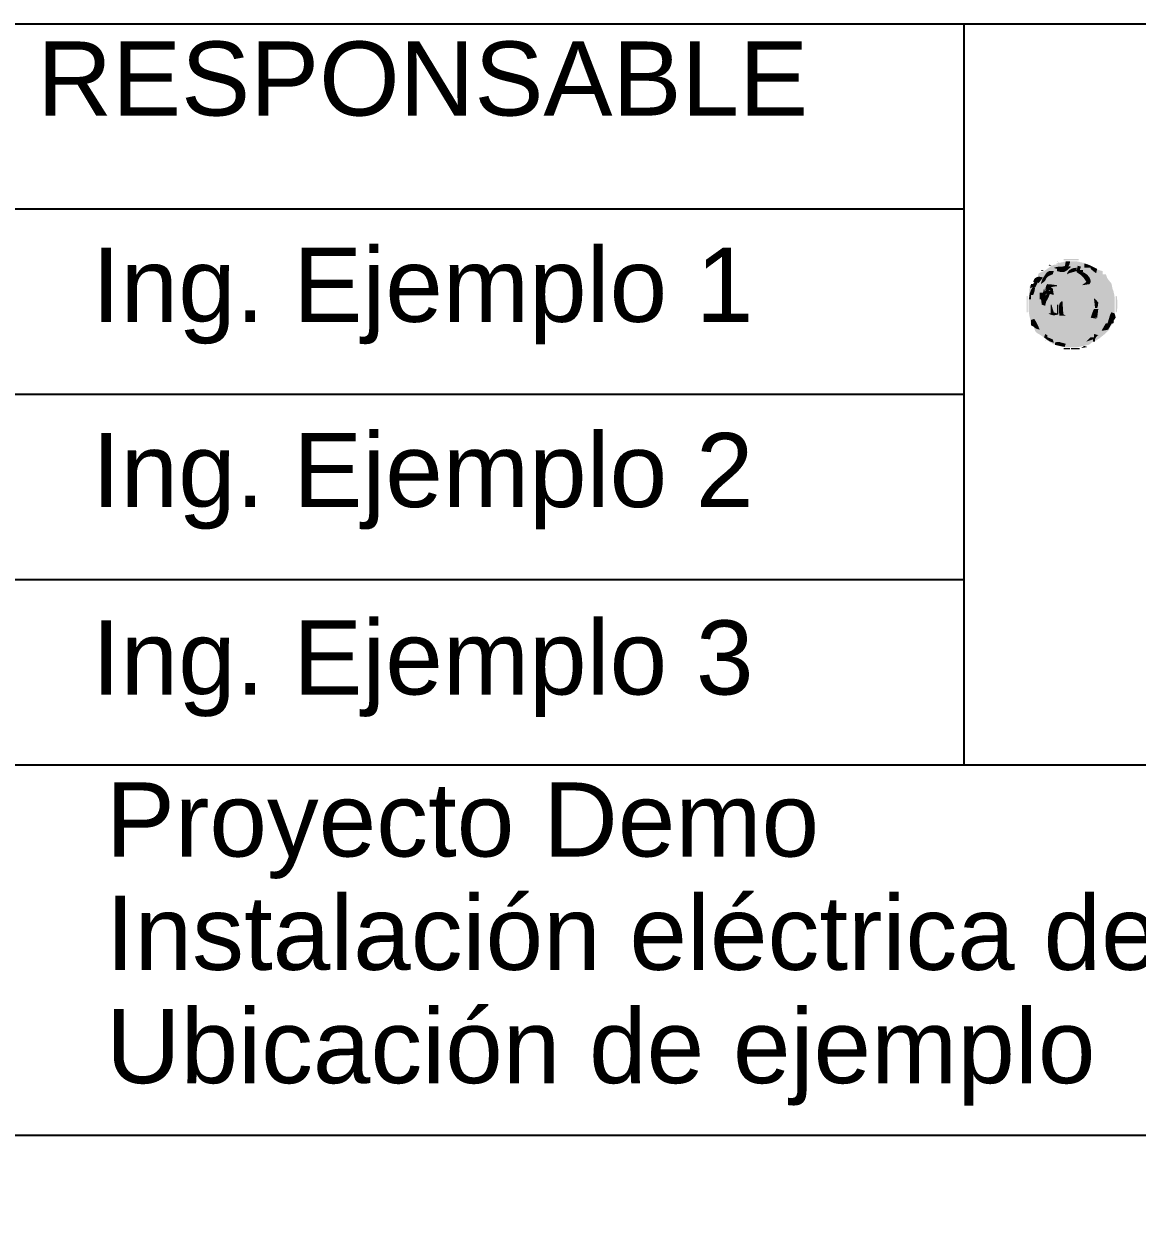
# Model space of a CAD drawing. Header units: millimetres. Extents: x 0 to 420, y 0 to 297.
# Drawn here: x 273.33 to 298.88, y 38.78 to 66 of the extents above; entities that cross this region are included whole.
import ezdxf
from ezdxf.enums import TextEntityAlignment as Align

# ---------------------------------------------------------------- set-up
doc = ezdxf.new("R2010")
doc.units = ezdxf.units.MM
doc.styles.add('ARIAL', font='arial.ttf')

msp = doc.modelspace()

# ---------------------------------------------------------------- hatches: boundary and pattern name
at = {"true_color": 0xad8536}
h = msp.add_hatch(color=7, dxfattribs=at)
h.paths.add_polyline_path([(297.572, 60.528), (297.203, 60.544), (296.842, 60.398), (296.808, 60.373), (296.773, 60.349), (296.738, 60.325), (296.696, 60.309), (296.655, 60.292), (296.614, 60.275), (296.608, 60.258), (296.603, 60.241), (296.598, 60.224), (296.595, 60.208), (296.592, 60.191), (296.589, 60.176), (296.564, 60.167), (296.539, 60.159), (296.514, 60.151), (296.506, 60.109), (296.497, 60.067), (296.489, 60.026), (296.464, 60.018), (296.439, 60.01), (296.414, 60.001), (296.399, 59.873), (296.39, 59.744), (296.387, 59.615), (296.387, 59.596), (296.387, 59.577), (296.386, 59.558), (296.386, 59.471), (296.389, 59.384), (296.401, 59.298), (296.411, 59.264), (296.418, 59.229), (296.428, 59.161), (296.432, 59.134), (296.436, 59.107), (296.439, 59.08), (296.465, 59.072), (296.489, 59.064), (296.514, 59.056), (296.516, 59.036), (296.517, 59.017), (296.519, 58.998), (296.535, 58.95), (296.553, 58.923), (296.589, 58.897), (296.643, 58.867), (296.675, 58.846), (296.712, 58.817), (296.945, 58.664), (297.188, 58.591), (297.465, 58.574), (297.751, 58.642), (298.012, 58.782), (298.231, 58.981), (298.24, 59.006), (298.248, 59.031), (298.256, 59.056), (298.269, 59.068), (298.282, 59.08), (298.294, 59.092), (298.336, 59.149), (298.354, 59.258), (298.36, 59.514), (298.36, 59.533), (298.36, 59.552), (298.36, 59.57), (298.36, 59.669), (298.352, 59.764), (298.331, 59.861), (298.323, 59.883), (298.314, 59.905), (298.306, 59.927), (298.298, 59.968), (298.29, 60.01), (298.281, 60.051), (298.244, 60.089), (298.218, 60.121), (298.182, 60.176), (298.167, 60.22), (298.16, 60.239), (298.157, 60.25), (298.132, 60.25), (298.107, 60.25), (298.082, 60.25), (298.082, 60.275), (298.082, 60.3), (298.082, 60.325), (298.03, 60.337), (297.981, 60.354), (297.932, 60.377)])
h.paths.add_polyline_path([(296.464, 59.927), (296.463, 59.929), (296.457, 59.941), (296.439, 59.976)])
at = {"true_color": 0xe7b045}
h = msp.add_hatch(color=7, dxfattribs=at)
h.paths.add_polyline_path([(297.021, 60.477), (296.965, 60.469), (296.905, 60.443), (296.85, 60.403), (296.795, 60.363), (296.738, 60.325), (296.696, 60.309), (296.655, 60.292), (296.614, 60.275), (296.608, 60.258), (296.603, 60.241), (296.598, 60.224), (296.595, 60.208), (296.592, 60.191), (296.589, 60.176), (296.564, 60.167), (296.539, 60.159), (296.514, 60.151), (296.506, 60.109), (296.497, 60.067), (296.489, 60.026), (296.464, 60.018), (296.439, 60.01), (296.414, 60.001), (296.399, 59.873), (296.39, 59.744), (296.387, 59.615), (296.387, 59.596), (296.387, 59.577), (296.386, 59.558), (296.386, 59.471), (296.389, 59.384), (296.401, 59.298), (296.411, 59.264), (296.418, 59.229), (296.428, 59.161), (296.432, 59.134), (296.436, 59.107), (296.439, 59.08), (296.465, 59.072), (296.489, 59.064), (296.514, 59.056), (296.516, 59.036), (296.517, 59.017), (296.519, 58.998), (296.535, 58.95), (296.553, 58.923), (296.589, 58.897), (296.643, 58.867), (296.675, 58.846), (296.712, 58.817), (296.945, 58.664), (297.188, 58.591), (297.465, 58.574), (297.751, 58.642), (298.012, 58.782), (298.231, 58.981), (298.24, 59.006), (298.248, 59.031), (298.256, 59.056), (298.269, 59.068), (298.282, 59.08), (298.294, 59.092), (298.342, 59.162), (298.358, 59.321), (298.356, 59.703), (298.331, 59.686), (298.306, 59.669), (298.281, 59.653), (298.277, 59.625), (298.273, 59.598), (298.269, 59.57), (298.252, 59.49), (298.225, 59.423), (298.182, 59.354), (298.19, 59.388), (298.198, 59.421), (298.207, 59.454), (298.146, 59.424), (298.095, 59.389), (298.045, 59.342), (297.994, 59.295), (297.944, 59.259), (297.883, 59.23), (297.883, 59.247), (297.883, 59.263), (297.883, 59.28), (297.699, 59.263), (297.516, 59.259), (297.332, 59.268), (297.308, 59.271), (297.285, 59.273), (297.262, 59.275), (297.098, 59.293), (296.938, 59.324), (296.782, 59.381), (296.757, 59.396), (296.746, 59.403), (296.74, 59.407), (296.714, 59.423), (296.689, 59.438), (296.663, 59.454), (296.664, 59.586), (296.687, 59.706), (296.744, 59.825), (296.802, 59.895), (296.863, 59.941), (296.95, 59.97), (296.979, 59.972), (297.008, 59.974), (297.037, 59.976), (297.138, 60.024), (297.218, 60.087), (297.286, 60.176), (297.281, 60.218), (297.274, 60.243), (297.261, 60.275), (297.187, 60.29), (297.155, 60.296), (297.136, 60.3), (297.136, 60.342), (297.136, 60.383), (297.136, 60.424), (297.119, 60.424), (297.103, 60.424), (297.086, 60.424), (297.086, 60.441), (297.086, 60.458), (297.086, 60.474)])
h.paths.add_polyline_path([(296.457, 59.941), (296.461, 59.933), (296.439, 59.976)])
at = {"true_color": 0xcaa364}
msp.add_hatch(color=7, dxfattribs=at).paths.add_polyline_path([(297.086, 60.474), (297.021, 60.477), (296.965, 60.469), (296.905, 60.443), (296.85, 60.403), (296.795, 60.363), (296.738, 60.325), (296.696, 60.309), (296.655, 60.292), (296.614, 60.275), (296.608, 60.258), (296.603, 60.241), (296.598, 60.224), (296.593, 60.195), (296.59, 60.183), (296.589, 60.176), (296.564, 60.167), (296.539, 60.159), (296.514, 60.151), (296.506, 60.126), (296.497, 60.101), (296.489, 60.076), (296.531, 60.068), (296.572, 60.059), (296.614, 60.051), (296.622, 60.068), (296.63, 60.084), (296.638, 60.101), (296.732, 60.201), (296.834, 60.277), (296.962, 60.325), (296.962, 60.308), (296.962, 60.292), (296.962, 60.275), (297.054, 60.275), (297.145, 60.275), (297.236, 60.275), (297.202, 60.284), (297.169, 60.292), (297.136, 60.3), (297.136, 60.342), (297.136, 60.383), (297.136, 60.424), (297.119, 60.424), (297.103, 60.424), (297.086, 60.424), (297.086, 60.441), (297.086, 60.458)])
at = {"true_color": 0xdf7f7f}
msp.add_hatch(color=7, dxfattribs=at).paths.add_polyline_path([(296.862, 60.474), (296.854, 60.466), (296.846, 60.458), (296.838, 60.449), (296.863, 60.449), (296.888, 60.449), (296.912, 60.449), (296.895, 60.458), (296.879, 60.466)])
at = {"true_color": 0xbf3f3f}
msp.add_hatch(color=7, dxfattribs=at).paths.add_polyline_path([(296.947, 60.482), (296.962, 60.474), (296.96, 60.475)])
at = {"true_color": 0xffbf3f}
for points in [[(296.997, 60.506), (297.012, 60.499), (297.01, 60.5)], [(297.808, 58.657), (297.843, 58.64), (297.856, 58.633), (297.858, 58.632)], [(297.958, 58.757), (297.993, 58.739), (298.006, 58.733)]]:
    msp.add_hatch(color=7, dxfattribs=at).paths.add_polyline_path(points)
at = {"true_color": 0xb28e57}
msp.add_hatch(color=7, dxfattribs=at).paths.add_polyline_path([(297.808, 60.449), (297.548, 60.538), (297.282, 60.552), (297.012, 60.499), (297.037, 60.491), (297.062, 60.482), (297.086, 60.474), (297.086, 60.457), (297.086, 60.441), (297.086, 60.424), (297.103, 60.424), (297.12, 60.424), (297.136, 60.424), (297.136, 60.383), (297.136, 60.341), (297.136, 60.3), (297.161, 60.3), (297.186, 60.3), (297.211, 60.3), (297.233, 60.321), (297.255, 60.342), (297.276, 60.362), (297.353, 60.413), (297.431, 60.431), (297.525, 60.43), (297.545, 60.428), (297.565, 60.426), (297.584, 60.424), (297.626, 60.42), (297.668, 60.416), (297.71, 60.412), (297.743, 60.408), (297.776, 60.404), (297.808, 60.4), (297.808, 60.416), (297.808, 60.433)])
at = {"true_color": 0xaaaa55}
msp.add_hatch(color=7, dxfattribs=at).paths.add_polyline_path([(297.012, 60.549), (297.086, 60.524), (297.084, 60.525), (297.064, 60.531)])
at = {"true_color": 0xffff00}
msp.add_hatch(color=7, dxfattribs=at).paths.add_polyline_path([(297.136, 60.574), (297.171, 60.556), (297.184, 60.55)])
at = {"true_color": 0xb38537}
msp.add_hatch(color=7, dxfattribs=at).paths.add_polyline_path([(297.36, 60.424), (297.284, 60.441), (297.213, 60.44), (297.136, 60.424), (297.136, 60.383), (297.136, 60.341), (297.136, 60.3), (297.201, 60.305), (297.259, 60.337)])
at = {"true_color": 0xa9794b}
msp.add_hatch(color=7, dxfattribs=at).paths.add_polyline_path([(297.186, 60.599), (297.186, 60.59), (297.186, 60.582), (297.186, 60.574), (297.303, 60.574), (297.419, 60.574), (297.534, 60.574), (297.534, 60.582), (297.534, 60.59), (297.534, 60.599), (297.417, 60.599), (297.301, 60.599)])
at = {"true_color": 0xb1874d}
msp.add_hatch(color=7, dxfattribs=at).paths.add_polyline_path([(297.236, 60.549), (297.227, 60.499), (297.219, 60.449), (297.211, 60.4), (297.247, 60.414), (297.273, 60.427), (297.31, 60.449), (297.324, 60.488), (297.33, 60.514), (297.335, 60.549), (297.302, 60.549), (297.269, 60.549)])
at = {"true_color": 0x997633}
msp.add_hatch(color=7, dxfattribs=at).paths.add_polyline_path([(297.584, 60.449), (297.438, 60.452), (297.324, 60.416), (297.211, 60.325), (297.219, 60.308), (297.228, 60.292), (297.236, 60.275), (297.261, 60.275), (297.286, 60.275), (297.31, 60.275), (297.372, 60.288), (297.417, 60.295), (297.485, 60.3), (297.58, 60.242), (297.651, 60.171), (297.709, 60.076), (297.694, 60.069), (297.68, 60.062), (297.666, 60.055), (297.632, 60.038), (297.617, 60.03), (297.609, 60.026), (297.539, 59.99), (297.472, 59.951), (297.41, 59.902), (297.402, 59.832), (297.402, 59.787), (297.41, 59.728), (297.418, 59.728), (297.427, 59.728), (297.435, 59.728), (297.439, 59.746), (297.443, 59.765), (297.447, 59.784), (297.509, 59.863), (297.588, 59.915), (297.684, 59.952), (297.727, 59.933), (297.765, 59.933), (297.833, 59.952), (297.816, 59.968), (297.8, 59.985), (297.783, 60.001), (297.787, 60.028), (297.79, 60.053), (297.793, 60.079), (297.802, 60.122), (297.806, 60.14), (297.808, 60.151), (297.775, 60.173), (297.749, 60.193), (297.709, 60.225), (297.684, 60.267), (297.659, 60.309), (297.634, 60.35), (297.609, 60.35), (297.584, 60.35), (297.559, 60.35), (297.568, 60.383), (297.576, 60.416)])
at = {"true_color": 0xa27d4b}
msp.add_hatch(color=7, dxfattribs=at).paths.add_polyline_path([(297.335, 60.549), (297.327, 60.515), (297.319, 60.482), (297.31, 60.449), (297.445, 60.437), (297.579, 60.425), (297.713, 60.41), (297.745, 60.407), (297.777, 60.403), (297.808, 60.4), (297.808, 60.416), (297.808, 60.433), (297.808, 60.449), (297.655, 60.512), (297.501, 60.545)])
at = {"true_color": 0x9f7733}
msp.add_hatch(color=7, dxfattribs=at).paths.add_polyline_path([(297.51, 60.449), (297.501, 60.407), (297.493, 60.366), (297.485, 60.325), (297.573, 60.31), (297.612, 60.304), (297.634, 60.3), (297.634, 60.317), (297.634, 60.333), (297.634, 60.35), (297.609, 60.35), (297.584, 60.35), (297.559, 60.35), (297.568, 60.375), (297.576, 60.4), (297.584, 60.424), (297.559, 60.433), (297.534, 60.441)])
at = {"true_color": 0xd4d42a}
for points in [[(297.587, 60.556), (297.592, 60.555), (297.534, 60.574)], [(297.606, 60.55), (297.609, 60.549), (297.592, 60.555)]]:
    msp.add_hatch(color=7, dxfattribs=at).paths.add_polyline_path(points)
at = {"true_color": 0xffaa00}
msp.add_hatch(color=7, dxfattribs=at).paths.add_polyline_path([(297.659, 60.549), (297.734, 60.524), (297.731, 60.525), (297.711, 60.531)])
at = {"true_color": 0xa88757}
msp.add_hatch(color=7, dxfattribs=at).paths.add_polyline_path([(297.659, 60.499), (297.659, 60.466), (297.659, 60.432), (297.659, 60.4), (297.709, 60.4), (297.759, 60.4), (297.808, 60.4), (297.808, 60.416), (297.808, 60.433), (297.808, 60.449), (297.759, 60.471), (297.711, 60.486)])
at = {"true_color": 0xbc8d4b}
msp.add_hatch(color=7, dxfattribs=at).paths.add_polyline_path([(297.808, 60.449), (297.808, 60.433), (297.808, 60.416), (297.808, 60.4), (297.775, 60.4), (297.742, 60.4), (297.709, 60.4), (297.767, 60.352), (297.827, 60.308), (297.891, 60.269), (297.905, 60.263), (297.919, 60.256), (297.933, 60.25), (297.934, 60.213), (297.943, 60.187), (297.967, 60.148), (297.983, 60.128), (297.998, 60.108), (298.014, 60.088), (298.058, 60.032), (298.104, 59.985), (298.163, 59.945), (298.177, 59.939), (298.192, 59.933), (298.207, 59.927), (298.207, 59.825), (298.23, 59.74), (298.281, 59.653), (298.306, 59.67), (298.331, 59.686), (298.356, 59.703), (298.352, 59.718), (298.349, 59.733), (298.346, 59.747), (298.341, 59.767), (298.337, 59.787), (298.332, 59.807), (298.324, 59.847), (298.315, 59.887), (298.306, 59.927), (298.299, 59.968), (298.29, 60.01), (298.281, 60.051), (298.244, 60.089), (298.218, 60.121), (298.182, 60.176), (298.173, 60.201), (298.165, 60.226), (298.157, 60.25), (298.132, 60.25), (298.107, 60.25), (298.082, 60.25), (298.082, 60.275), (298.082, 60.3), (298.082, 60.325), (298.014, 60.342), (297.951, 60.368), (297.889, 60.401), (297.862, 60.417), (297.835, 60.433)])
at = {"true_color": 0xab8e67}
msp.add_hatch(color=7, dxfattribs=at).paths.add_polyline_path([(297.808, 60.449), (297.808, 60.424), (297.808, 60.399), (297.808, 60.375), (297.827, 60.359), (297.845, 60.344), (297.864, 60.329), (297.93, 60.271), (297.988, 60.21), (298.045, 60.143), (298.086, 60.093), (298.115, 60.063), (298.157, 60.026), (298.207, 60.031), (298.24, 60.037), (298.281, 60.051), (298.244, 60.089), (298.218, 60.121), (298.182, 60.176), (298.173, 60.201), (298.165, 60.226), (298.157, 60.25), (298.132, 60.25), (298.107, 60.25), (298.082, 60.25), (298.082, 60.275), (298.082, 60.3), (298.082, 60.325), (298.014, 60.342), (297.951, 60.368), (297.889, 60.401), (297.862, 60.417), (297.835, 60.433)])
at = {"true_color": 0xb5925f}
msp.add_hatch(color=7, dxfattribs=at).paths.add_polyline_path([(297.808, 60.449), (297.808, 60.424), (297.808, 60.399), (297.808, 60.375), (297.854, 60.335), (297.887, 60.309), (297.933, 60.275), (297.941, 60.309), (297.949, 60.342), (297.958, 60.375), (297.907, 60.4), (297.858, 60.425)])
at = {"true_color": 0xbfbfbf}
msp.add_hatch(color=7, dxfattribs=at).paths.add_polyline_path([(297.858, 60.449), (297.893, 60.432), (297.906, 60.425)])
at = {"true_color": 0xecb358}
h = msp.add_hatch(color=7, dxfattribs=at)
h.paths.add_polyline_path([(296.698, 60.186), (296.664, 60.145), (296.634, 60.096), (296.627, 60.081), (296.62, 60.066), (296.614, 60.051), (296.58, 60.06), (296.547, 60.068), (296.514, 60.076), (296.506, 60.059), (296.497, 60.043), (296.489, 60.026), (296.464, 60.018), (296.439, 60.01), (296.414, 60.001), (296.406, 59.892), (296.398, 59.785), (296.39, 59.678), (296.406, 59.678), (296.423, 59.678), (296.439, 59.678), (296.456, 59.644), (296.473, 59.611), (296.489, 59.578), (296.531, 59.62), (296.572, 59.662), (296.614, 59.703), (296.588, 59.711), (296.564, 59.719), (296.539, 59.728), (296.566, 59.832), (296.599, 59.933), (296.646, 60.029), (296.694, 60.091), (296.726, 60.149), (296.738, 60.225)])
h.paths.add_polyline_path([(296.457, 59.941), (296.461, 59.933), (296.439, 59.976)])
at = {"true_color": 0xd1aa6d}
msp.add_hatch(color=7, dxfattribs=at).paths.add_polyline_path([(296.713, 60.176), (296.66, 60.192), (296.613, 60.195), (296.559, 60.182), (296.526, 60.157), (296.508, 60.13), (296.489, 60.076), (296.531, 60.068), (296.572, 60.059), (296.614, 60.051), (296.647, 60.093), (296.68, 60.134)])
at = {"true_color": 0xf8bd4a}
msp.add_hatch(color=7, dxfattribs=at).paths.add_polyline_path([(296.901, 60.326), (296.848, 60.322), (296.814, 60.298), (296.768, 60.233), (296.749, 60.205), (296.731, 60.178), (296.713, 60.151), (296.667, 60.084), (296.624, 60.016), (296.584, 59.945), (296.545, 59.863), (296.525, 59.79), (296.539, 59.703), (296.564, 59.711), (296.589, 59.719), (296.614, 59.728), (296.622, 59.753), (296.63, 59.778), (296.638, 59.802), (296.699, 59.825), (296.733, 59.855), (296.768, 59.916), (296.783, 59.945), (296.798, 59.973), (296.813, 60.001), (296.846, 60), (296.861, 60), (296.869, 60), (296.894, 59.999), (296.919, 59.999), (296.943, 59.998), (296.998, 59.997), (297.035, 59.998), (297.087, 60.001), (297.168, 60.044), (297.231, 60.1), (297.286, 60.176), (297.277, 60.209), (297.269, 60.242), (297.261, 60.275), (297.16, 60.275), (297.061, 60.275), (296.962, 60.275), (296.962, 60.292), (296.962, 60.308), (296.962, 60.325), (296.926, 60.326), (296.91, 60.326)])
at = {"true_color": 0x886c2d}
msp.add_hatch(color=7, dxfattribs=at).paths.add_polyline_path([(297.485, 60.325), (297.421, 60.33), (297.369, 60.323), (297.31, 60.3), (297.288, 60.241), (297.264, 60.183), (297.236, 60.126), (297.173, 60.075), (297.109, 60.039), (297.032, 60.015), (296.975, 60.005), (296.919, 59.993), (296.862, 59.976), (296.744, 59.852), (296.667, 59.702), (296.628, 59.535), (296.637, 59.476), (296.649, 59.444), (296.676, 59.41), (296.713, 59.392), (296.729, 59.384), (296.738, 59.379), (296.765, 59.365), (296.791, 59.351), (296.817, 59.337), (297.016, 59.294), (297.236, 59.291), (297.435, 59.329), (297.435, 59.522), (297.435, 59.713), (297.435, 59.902), (297.536, 59.952), (297.635, 60.002), (297.734, 60.051), (297.668, 60.171), (297.594, 60.255)])
at = {"true_color": 0xbf0000}
msp.add_hatch(color=7, dxfattribs=at).paths.add_polyline_path([(296.688, 60.35), (296.68, 60.341), (296.672, 60.333), (296.663, 60.325), (296.689, 60.325), (296.713, 60.325), (296.738, 60.325), (296.721, 60.333), (296.705, 60.342)])
at = {"true_color": 0xf5b954}
msp.add_hatch(color=7, dxfattribs=at).paths.add_polyline_path([(296.905, 60.331), (296.856, 60.325), (296.827, 60.313), (296.794, 60.285), (296.772, 60.253), (296.762, 60.239), (296.757, 60.232), (296.714, 60.166), (296.684, 60.101), (296.663, 60.026), (296.698, 60.05), (296.724, 60.069), (296.763, 60.101), (296.79, 60.159), (296.82, 60.196), (296.876, 60.227), (296.913, 60.241), (296.928, 60.247), (296.937, 60.25), (296.946, 60.275), (296.954, 60.3), (296.962, 60.325), (296.928, 60.328), (296.913, 60.33)])
at = {"true_color": 0xff3f3f}
msp.add_hatch(color=7, dxfattribs=at).paths.add_polyline_path([(296.788, 60.424), (296.823, 60.407), (296.836, 60.4), (296.838, 60.4)])
at = {"true_color": 0xdfa846}
msp.add_hatch(color=7, dxfattribs=at).paths.add_polyline_path([(297.136, 60.424), (297.063, 60.424), (297.018, 60.417), (296.962, 60.4), (296.962, 60.383), (296.962, 60.366), (296.962, 60.35), (296.937, 60.35), (296.912, 60.35), (296.887, 60.35), (296.913, 60.341), (296.937, 60.333), (296.962, 60.325), (296.962, 60.308), (296.962, 60.292), (296.962, 60.275), (297.054, 60.275), (297.145, 60.275), (297.236, 60.275), (297.202, 60.284), (297.169, 60.292), (297.136, 60.3), (297.136, 60.342), (297.136, 60.383)])
at = {"true_color": 0x53411a}
msp.add_hatch(color=7, dxfattribs=at).paths.add_polyline_path([(297.485, 60.325), (297.421, 60.33), (297.369, 60.323), (297.31, 60.3), (297.288, 60.24), (297.264, 60.183), (297.236, 60.126), (297.155, 60.067), (297.072, 60.025), (296.978, 59.995), (296.947, 59.989), (296.917, 59.983), (296.887, 59.976), (296.923, 59.926), (296.961, 59.885), (297.012, 59.85), (297.029, 59.843), (297.045, 59.835), (297.062, 59.827), (297.1, 59.786), (297.139, 59.758), (297.193, 59.74), (297.213, 59.738), (297.233, 59.737), (297.253, 59.735), (297.273, 59.734), (297.294, 59.732), (297.314, 59.73), (297.33, 59.729), (297.345, 59.728), (297.36, 59.728), (297.363, 59.651), (297.378, 59.593), (297.41, 59.528), (297.405, 59.655), (297.411, 59.778), (297.435, 59.902), (297.509, 59.956), (297.584, 59.997), (297.669, 60.032), (297.691, 60.038), (297.712, 60.045), (297.734, 60.051), (297.671, 60.167), (297.594, 60.254)])
at = {"true_color": 0xcd9845}
msp.add_hatch(color=7, dxfattribs=at).paths.add_polyline_path([(297.136, 60.424), (297.063, 60.424), (297.018, 60.417), (296.962, 60.4), (296.987, 60.391), (297.012, 60.383), (297.037, 60.375), (297.037, 60.358), (297.037, 60.341), (297.037, 60.325), (297.07, 60.317), (297.103, 60.308), (297.136, 60.3), (297.136, 60.342), (297.136, 60.383)])
at = {"true_color": 0x8a692b}
msp.add_hatch(color=7, dxfattribs=at).paths.add_polyline_path([(297.485, 60.4), (297.447, 60.399), (297.418, 60.394), (297.373, 60.381), (297.318, 60.347), (297.286, 60.308), (297.261, 60.25), (297.299, 60.269), (297.335, 60.282), (297.401, 60.302), (297.429, 60.309), (297.457, 60.317), (297.485, 60.325), (297.485, 60.35), (297.485, 60.375)])
at = {"true_color": 0x8d6c2d}
msp.add_hatch(color=7, dxfattribs=at).paths.add_polyline_path([(297.485, 60.325), (297.485, 60.317), (297.485, 60.308), (297.485, 60.3), (297.577, 60.238), (297.649, 60.169), (297.709, 60.076), (297.675, 60.051), (297.642, 60.026), (297.609, 60.001), (297.667, 60.008), (297.725, 60.017), (297.783, 60.026), (297.792, 60.043), (297.8, 60.06), (297.808, 60.076), (297.802, 60.132), (297.782, 60.175), (297.73, 60.242), (297.653, 60.292), (297.577, 60.316)])
at = {"true_color": 0x7f7f00}
msp.add_hatch(color=7, dxfattribs=at).paths.add_polyline_path([(298.082, 60.275), (298.132, 60.25), (298.13, 60.251), (298.117, 60.258)])
at = {"true_color": 0xddb375}
msp.add_hatch(color=7, dxfattribs=at).paths.add_polyline_path([(296.514, 60.001), (296.443, 59.904), (296.407, 59.797), (296.39, 59.678), (296.406, 59.678), (296.423, 59.678), (296.439, 59.678), (296.439, 59.711), (296.439, 59.744), (296.439, 59.777), (296.456, 59.777), (296.473, 59.777), (296.489, 59.777), (296.518, 59.855), (296.529, 59.922)])
at = {"true_color": 0xd6b55e}
msp.add_hatch(color=7, dxfattribs=at).paths.add_polyline_path([(296.514, 60.076), (296.506, 60.059), (296.497, 60.043), (296.489, 60.026), (296.472, 60.026), (296.456, 60.026), (296.439, 60.026), (296.431, 59.993), (296.423, 59.96), (296.414, 59.927), (296.444, 59.941), (296.457, 59.948), (296.464, 59.952), (296.489, 59.952), (296.514, 59.952), (296.539, 59.952), (296.556, 59.985), (296.572, 60.018), (296.589, 60.051), (296.564, 60.06), (296.539, 60.068)])
at = {"true_color": 0xd49f3e}
msp.add_hatch(color=7, dxfattribs=at).paths.add_polyline_path([(296.867, 60.027), (296.796, 60.02), (296.758, 59.98), (296.721, 59.871), (296.716, 59.845), (296.714, 59.834), (296.713, 59.827), (296.688, 59.827), (296.663, 59.827), (296.638, 59.827), (296.594, 59.737), (296.552, 59.646), (296.514, 59.553), (296.556, 59.528), (296.597, 59.503), (296.638, 59.479), (296.663, 59.601), (296.695, 59.721), (296.745, 59.835), (296.806, 59.904), (296.87, 59.946), (296.959, 59.975), (296.985, 59.975), (297.011, 59.976), (297.037, 59.976), (297.037, 59.985), (297.037, 59.993), (297.037, 60.001), (296.98, 60.011), (296.924, 60.02)])
at = {"true_color": 0xd9a644}
msp.add_hatch(color=7, dxfattribs=at).paths.add_polyline_path([(296.738, 59.927), (296.73, 59.893), (296.721, 59.86), (296.713, 59.827), (296.688, 59.827), (296.663, 59.827), (296.638, 59.827), (296.638, 59.777), (296.638, 59.727), (296.638, 59.678), (296.647, 59.678), (296.655, 59.678), (296.663, 59.678), (296.69, 59.721), (296.717, 59.764), (296.744, 59.807), (296.756, 59.841), (296.755, 59.872)])
at = {"true_color": 0x775e27}
msp.add_hatch(color=7, dxfattribs=at).paths.add_polyline_path([(296.862, 59.976), (296.787, 59.904), (296.737, 59.828), (296.713, 59.728), (296.769, 59.78), (296.827, 59.829), (296.887, 59.877), (296.843, 59.788), (296.81, 59.699), (296.788, 59.603), (296.838, 59.667), (296.892, 59.711), (296.962, 59.752), (296.97, 59.736), (296.979, 59.719), (296.987, 59.703), (296.995, 59.728), (297.004, 59.753), (297.012, 59.777), (297.045, 59.777), (297.078, 59.777), (297.111, 59.777), (297.111, 59.794), (297.111, 59.811), (297.111, 59.827), (297.07, 59.843), (297.028, 59.859), (296.987, 59.877), (296.964, 59.918), (296.931, 59.944)])
at = {"true_color": 0x7e5d1b}
msp.add_hatch(color=7, dxfattribs=at).paths.add_polyline_path([(296.862, 59.976), (296.851, 59.964), (296.84, 59.953), (296.829, 59.941), (296.815, 59.925), (296.8, 59.91), (296.786, 59.894), (296.755, 59.86), (296.736, 59.836), (296.713, 59.802), (296.722, 59.777), (296.73, 59.752), (296.738, 59.728), (296.746, 59.74), (296.755, 59.752), (296.763, 59.765), (296.774, 59.781), (296.785, 59.797), (296.796, 59.813), (296.82, 59.848), (296.837, 59.871), (296.862, 59.902), (296.888, 59.91), (296.912, 59.918), (296.937, 59.927), (296.912, 59.943), (296.887, 59.96)])
at = {"true_color": 0xc2933c}
msp.add_hatch(color=7, dxfattribs=at).paths.add_polyline_path([(296.813, 60.026), (296.792, 60.002), (296.779, 59.963), (296.763, 59.877), (296.822, 59.924), (296.88, 59.951), (296.956, 59.969), (296.983, 59.971), (297.01, 59.974), (297.037, 59.976), (297.037, 59.985), (297.037, 59.993), (297.037, 60.001), (297.02, 60.003), (297.004, 60.006), (296.989, 60.008), (296.952, 60.012), (296.935, 60.014), (296.926, 60.015), (296.888, 60.02), (296.851, 60.023)])
at = {"true_color": 0x896e30}
msp.add_hatch(color=7, dxfattribs=at).paths.add_polyline_path([(296.862, 59.927), (296.854, 59.918), (296.846, 59.91), (296.838, 59.902), (296.854, 59.893), (296.871, 59.885), (296.887, 59.877), (296.879, 59.852), (296.871, 59.827), (296.862, 59.802), (296.896, 59.794), (296.929, 59.786), (296.962, 59.777), (296.954, 59.828), (296.945, 59.877), (296.937, 59.927), (296.912, 59.927), (296.887, 59.927)])
at = {"true_color": 0xb38c58}
msp.add_hatch(color=7, dxfattribs=at).paths.add_polyline_path([(298.231, 60.001), (298.222, 59.946), (298.214, 59.891), (298.207, 59.835), (298.215, 59.767), (298.24, 59.71), (298.281, 59.653), (298.306, 59.67), (298.331, 59.686), (298.356, 59.703), (298.353, 59.718), (298.35, 59.734), (298.348, 59.749), (298.344, 59.77), (298.34, 59.79), (298.336, 59.81), (298.317, 59.886), (298.285, 59.945)])
at = {"true_color": 0xf9c09e}
msp.add_hatch(color=7, dxfattribs=at).paths.add_polyline_path([(296.34, 59.752), (296.34, 59.627), (296.34, 59.502), (296.34, 59.379), (296.348, 59.379), (296.356, 59.379), (296.365, 59.379), (296.365, 59.505), (296.365, 59.629), (296.365, 59.752), (296.356, 59.752), (296.348, 59.752)])
at = {"true_color": 0xf6cb86}
msp.add_hatch(color=7, dxfattribs=at).paths.add_polyline_path([(296.439, 59.777), (296.439, 59.744), (296.439, 59.711), (296.439, 59.678), (296.423, 59.678), (296.406, 59.678), (296.39, 59.678), (296.389, 59.656), (296.388, 59.634), (296.388, 59.612), (296.387, 59.583), (296.387, 59.554), (296.386, 59.525), (296.388, 59.414), (296.404, 59.31), (296.439, 59.205), (296.465, 59.197), (296.489, 59.188), (296.514, 59.18), (296.497, 59.381), (296.481, 59.58), (296.464, 59.777), (296.456, 59.777), (296.448, 59.777)])
at = {"true_color": 0xfac465}
msp.add_hatch(color=7, dxfattribs=at).paths.add_polyline_path([(296.439, 59.777), (296.439, 59.744), (296.439, 59.711), (296.439, 59.678), (296.423, 59.678), (296.406, 59.678), (296.39, 59.678), (296.389, 59.655), (296.389, 59.633), (296.389, 59.611), (296.389, 59.581), (296.388, 59.551), (296.388, 59.522), (296.388, 59.447), (296.391, 59.374), (296.401, 59.3), (296.411, 59.265), (296.418, 59.229), (296.428, 59.161), (296.435, 59.113), (296.438, 59.092), (296.439, 59.08), (296.465, 59.072), (296.489, 59.064), (296.514, 59.056), (296.516, 59.036), (296.517, 59.017), (296.519, 58.998), (296.535, 58.95), (296.553, 58.923), (296.589, 58.897), (296.643, 58.867), (296.675, 58.846), (296.712, 58.817), (296.787, 58.755), (296.866, 58.699), (296.949, 58.649), (297.215, 58.578), (297.492, 58.576), (297.763, 58.631), (297.808, 58.665), (297.836, 58.705), (297.858, 58.757), (297.828, 58.748), (297.803, 58.741), (297.758, 58.732), (297.619, 58.729), (297.483, 58.715), (297.345, 58.693), (297.325, 58.689), (297.305, 58.686), (297.286, 58.682), (297.286, 58.699), (297.286, 58.716), (297.286, 58.732), (297.197, 58.717), (297.158, 58.711), (297.136, 58.707), (297.136, 58.732), (297.136, 58.757), (297.136, 58.782), (297.076, 58.774), (297.021, 58.773), (296.962, 58.782), (296.867, 58.853), (296.786, 58.934), (296.716, 59.029), (296.707, 59.046), (296.698, 59.063), (296.688, 59.08), (296.671, 59.08), (296.655, 59.08), (296.638, 59.08), (296.622, 59.139), (296.605, 59.197), (296.589, 59.255), (296.572, 59.255), (296.555, 59.255), (296.539, 59.255), (296.539, 59.33), (296.539, 59.405), (296.539, 59.479), (296.556, 59.479), (296.572, 59.479), (296.589, 59.479), (296.54, 59.542), (296.508, 59.608), (296.484, 59.684), (296.478, 59.715), (296.471, 59.746), (296.464, 59.777), (296.456, 59.777), (296.448, 59.777)])
at = {"true_color": 0xf9daa4}
msp.add_hatch(color=7, dxfattribs=at).paths.add_polyline_path([(296.439, 59.777), (296.439, 59.744), (296.439, 59.711), (296.439, 59.678), (296.423, 59.678), (296.406, 59.678), (296.39, 59.678), (296.389, 59.655), (296.389, 59.633), (296.389, 59.611), (296.389, 59.581), (296.388, 59.551), (296.388, 59.522), (296.388, 59.447), (296.391, 59.374), (296.401, 59.3), (296.411, 59.265), (296.418, 59.229), (296.428, 59.161), (296.435, 59.113), (296.438, 59.092), (296.439, 59.08), (296.465, 59.072), (296.489, 59.064), (296.514, 59.056), (296.516, 59.036), (296.517, 59.017), (296.519, 58.998), (296.535, 58.95), (296.553, 58.923), (296.59, 58.895), (296.652, 58.86), (296.708, 58.821), (296.764, 58.779), (296.826, 58.734), (296.889, 58.702), (296.962, 58.682), (296.954, 58.707), (296.945, 58.732), (296.937, 58.757), (296.899, 58.774), (296.883, 58.782), (296.873, 58.786), (296.853, 58.793), (296.833, 58.8), (296.813, 58.807), (296.813, 58.823), (296.813, 58.84), (296.813, 58.856), (296.793, 58.874), (296.784, 58.881), (296.779, 58.885), (296.745, 58.91), (296.721, 58.93), (296.685, 58.96), (296.557, 59.107), (296.5, 59.307), (296.467, 59.733), (296.466, 59.748), (296.465, 59.763), (296.464, 59.777), (296.456, 59.777), (296.448, 59.777)])
at = {"true_color": 0xfbc15a}
msp.add_hatch(color=7, dxfattribs=at).paths.add_polyline_path([(296.464, 59.628), (296.464, 59.601), (296.463, 59.575), (296.463, 59.549), (296.466, 59.448), (296.484, 59.36), (296.539, 59.28), (296.539, 59.347), (296.539, 59.413), (296.539, 59.479), (296.568, 59.493), (296.581, 59.5), (296.589, 59.504), (296.547, 59.546), (296.505, 59.587)])
at = {"true_color": 0x836423}
msp.add_hatch(color=7, dxfattribs=at).paths.add_polyline_path([(296.838, 59.877), (296.821, 59.86), (296.804, 59.844), (296.788, 59.827), (296.751, 59.813), (296.725, 59.8), (296.688, 59.777), (296.652, 59.671), (296.638, 59.566), (296.638, 59.454), (296.672, 59.437), (296.705, 59.42), (296.738, 59.404), (296.765, 59.452), (296.783, 59.5), (296.795, 59.553), (296.8, 59.603), (296.806, 59.653), (296.813, 59.703), (296.853, 59.746), (296.872, 59.792), (296.887, 59.877), (296.871, 59.877), (296.854, 59.877)])
at = {"true_color": 0x90702b}
msp.add_hatch(color=7, dxfattribs=at).paths.add_polyline_path([(296.763, 59.802), (296.726, 59.783), (296.7, 59.764), (296.663, 59.728), (296.671, 59.661), (296.677, 59.616), (296.688, 59.553), (296.713, 59.545), (296.738, 59.537), (296.763, 59.528), (296.771, 59.562), (296.78, 59.595), (296.788, 59.628), (296.779, 59.611), (296.771, 59.595), (296.763, 59.578), (296.746, 59.578), (296.73, 59.578), (296.713, 59.578), (296.713, 59.62), (296.713, 59.662), (296.713, 59.703), (296.73, 59.703), (296.746, 59.703), (296.763, 59.703), (296.771, 59.719), (296.78, 59.736), (296.788, 59.752), (296.779, 59.769), (296.771, 59.786)])
at = {"true_color": 0xa08136}
msp.add_hatch(color=7, dxfattribs=at).paths.add_polyline_path([(296.838, 59.877), (296.819, 59.857), (296.806, 59.83), (296.786, 59.776), (296.778, 59.751), (296.771, 59.727), (296.763, 59.703), (296.746, 59.703), (296.73, 59.703), (296.713, 59.703), (296.713, 59.661), (296.713, 59.619), (296.713, 59.578), (296.73, 59.578), (296.746, 59.578), (296.763, 59.578), (296.771, 59.595), (296.78, 59.612), (296.788, 59.628), (296.835, 59.708), (296.867, 59.787), (296.887, 59.877), (296.871, 59.877), (296.854, 59.877)])
at = {"true_color": 0x715924}
msp.add_hatch(color=7, dxfattribs=at).paths.add_polyline_path([(296.987, 59.777), (296.967, 59.776), (296.945, 59.77), (296.903, 59.752), (296.813, 59.647), (296.765, 59.519), (296.738, 59.379), (296.788, 59.371), (296.838, 59.362), (296.887, 59.354), (296.887, 59.421), (296.887, 59.488), (296.887, 59.553), (296.946, 59.583), (296.972, 59.596), (296.987, 59.603), (296.987, 59.662), (296.987, 59.72)])
at = {"true_color": 0x7b622a}
msp.add_hatch(color=7, dxfattribs=at).paths.add_polyline_path([(297.111, 59.802), (297.073, 59.638), (297.05, 59.473), (297.037, 59.304), (297.06, 59.304), (297.082, 59.304), (297.105, 59.304), (297.158, 59.303), (297.181, 59.303), (297.194, 59.303), (297.277, 59.303), (297.354, 59.31), (297.435, 59.329), (297.435, 59.464), (297.435, 59.596), (297.435, 59.728), (297.418, 59.694), (297.402, 59.661), (297.385, 59.628), (297.378, 59.664), (297.372, 59.69), (297.36, 59.728), (297.322, 59.745), (297.286, 59.752), (297.22, 59.754), (297.17, 59.753), (297.149, 59.753), (297.136, 59.752), (297.128, 59.769), (297.12, 59.786)])
at = {"true_color": 0x715825}
msp.add_hatch(color=7, dxfattribs=at).paths.add_polyline_path([(297.111, 59.802), (297.073, 59.638), (297.05, 59.473), (297.037, 59.304), (297.104, 59.304), (297.17, 59.304), (297.236, 59.304), (297.216, 59.348), (297.207, 59.397), (297.2, 59.491), (297.199, 59.509), (297.198, 59.527), (297.197, 59.544), (297.193, 59.605), (297.19, 59.666), (297.186, 59.728), (297.275, 59.713), (297.313, 59.706), (297.335, 59.703), (297.327, 59.719), (297.319, 59.736), (297.31, 59.752), (297.252, 59.752), (297.194, 59.752), (297.136, 59.752), (297.128, 59.769), (297.12, 59.786)])
at = {"true_color": 0x685120}
msp.add_hatch(color=7, dxfattribs=at).paths.add_polyline_path([(297.136, 59.628), (297.101, 59.591), (297.087, 59.561), (297.082, 59.513), (297.082, 59.488), (297.083, 59.463), (297.083, 59.438), (297.084, 59.394), (297.085, 59.349), (297.086, 59.304), (297.137, 59.304), (297.186, 59.304), (297.236, 59.304), (297.219, 59.313), (297.202, 59.321), (297.186, 59.329), (297.183, 59.352), (297.179, 59.375), (297.176, 59.397), (297.174, 59.425), (297.172, 59.453), (297.17, 59.48), (297.169, 59.508), (297.167, 59.536), (297.165, 59.564), (297.164, 59.585), (297.162, 59.607), (297.161, 59.628), (297.153, 59.628), (297.144, 59.628)])
at = {"true_color": 0xcfa66a}
msp.add_hatch(color=7, dxfattribs=at).paths.add_polyline_path([(298.331, 59.703), (298.295, 59.666), (298.28, 59.64), (298.269, 59.602), (298.267, 59.581), (298.264, 59.56), (298.262, 59.54), (298.256, 59.494), (298.25, 59.448), (298.244, 59.402), (298.241, 59.379), (298.238, 59.355), (298.235, 59.332), (298.232, 59.309), (298.229, 59.287), (298.226, 59.265), (298.22, 59.219), (298.215, 59.191), (298.207, 59.155), (298.19, 59.147), (298.173, 59.138), (298.157, 59.13), (298.111, 59.055), (298.061, 58.985), (298.006, 58.917), (297.958, 58.859), (297.918, 58.799), (297.883, 58.732), (297.9, 58.732), (297.916, 58.732), (297.933, 58.732), (298.039, 58.806), (298.141, 58.889), (298.231, 58.981), (298.24, 59.006), (298.248, 59.031), (298.256, 59.056), (298.269, 59.068), (298.282, 59.08), (298.294, 59.092), (298.342, 59.162), (298.358, 59.321), (298.356, 59.703), (298.347, 59.703), (298.339, 59.703)])
at = {"true_color": 0xa3772c}
msp.add_hatch(color=7, dxfattribs=at).paths.add_polyline_path([(297.883, 59.703), (297.883, 59.552), (297.891, 59.404), (297.908, 59.255), (297.925, 59.255), (297.941, 59.255), (297.958, 59.255), (297.966, 59.297), (297.974, 59.338), (297.982, 59.379), (297.999, 59.379), (298.016, 59.379), (298.032, 59.379), (298.117, 59.432), (298.184, 59.492), (298.231, 59.578), (298.181, 59.553), (298.131, 59.528), (298.082, 59.504), (298.082, 59.546), (298.082, 59.587), (298.082, 59.628), (298.065, 59.603), (298.049, 59.578), (298.032, 59.553), (297.982, 59.603), (297.933, 59.653)])
at = {"true_color": 0x714913}
msp.add_hatch(color=7, dxfattribs=at).paths.add_polyline_path([(297.883, 59.703), (297.891, 59.627), (297.9, 59.553), (297.908, 59.479), (297.925, 59.479), (297.941, 59.479), (297.958, 59.479), (297.971, 59.521), (297.977, 59.553), (297.982, 59.603), (297.947, 59.645), (297.921, 59.671)])
at = {"true_color": 0xb58734}
for points in [[(298.256, 59.66), (298.256, 59.594), (298.256, 59.528), (298.219, 59.527), (298.193, 59.52), (298.154, 59.5), (298.133, 59.487), (298.113, 59.474), (298.093, 59.462), (298.072, 59.449), (298.052, 59.436), (298.032, 59.424), (297.988, 59.374), (297.967, 59.322), (297.958, 59.255), (298.009, 59.309), (298.067, 59.354), (298.182, 59.429), (298.165, 59.404), (298.148, 59.379), (298.132, 59.354), (298.149, 59.346), (298.165, 59.338), (298.182, 59.329), (298.259, 59.453), (298.285, 59.579), (298.281, 59.728), (298.273, 59.728), (298.265, 59.728), (298.256, 59.728)], [(297.862, 59.409), (297.842, 59.357), (297.808, 59.255), (297.897, 59.24), (297.936, 59.233), (297.958, 59.23), (297.941, 59.238), (297.924, 59.246), (297.908, 59.255), (297.908, 59.322), (297.908, 59.388), (297.908, 59.454), (297.899, 59.454), (297.891, 59.454), (297.883, 59.454)]]:
    msp.add_hatch(color=7, dxfattribs=at).paths.add_polyline_path(points)
at = {"true_color": 0xbd8d43}
msp.add_hatch(color=7, dxfattribs=at).paths.add_polyline_path([(298.256, 59.728), (298.256, 59.66), (298.256, 59.594), (298.256, 59.528), (298.24, 59.528), (298.223, 59.528), (298.207, 59.528), (298.199, 59.484), (298.193, 59.452), (298.182, 59.404), (298.165, 59.387), (298.148, 59.371), (298.132, 59.354), (298.149, 59.346), (298.165, 59.338), (298.182, 59.329), (298.259, 59.453), (298.285, 59.579), (298.281, 59.728), (298.273, 59.728), (298.265, 59.728)])
at = {"true_color": 0xc7a16f}
msp.add_hatch(color=7, dxfattribs=at).paths.add_polyline_path([(298.381, 59.752), (298.381, 59.627), (298.381, 59.502), (298.381, 59.379), (298.389, 59.379), (298.397, 59.379), (298.406, 59.379), (298.421, 59.505), (298.421, 59.626), (298.406, 59.752), (298.397, 59.752), (298.389, 59.752)])
at = {"true_color": 0xffdf9f}
for points in [[(296.365, 59.354), (296.386, 59.269), (296.382, 59.284)], [(297.062, 58.583), (297.132, 58.565), (297.157, 58.559), (297.161, 58.558)]]:
    msp.add_hatch(color=7, dxfattribs=at).paths.add_polyline_path(points)
at = {"true_color": 0x806527}
msp.add_hatch(color=7, dxfattribs=at).paths.add_polyline_path([(296.887, 59.553), (296.887, 59.486), (296.887, 59.42), (296.887, 59.354), (296.871, 59.354), (296.854, 59.354), (296.838, 59.354), (296.852, 59.345), (296.866, 59.337), (296.88, 59.328), (296.942, 59.311), (296.998, 59.314), (297.062, 59.329), (297.062, 59.405), (297.062, 59.479), (297.062, 59.553), (297.053, 59.553), (297.045, 59.553), (297.037, 59.553), (297.037, 59.486), (297.037, 59.42), (297.037, 59.354), (297.012, 59.363), (296.987, 59.371), (296.962, 59.379), (296.944, 59.432), (296.937, 59.455), (296.932, 59.468), (296.926, 59.497), (296.919, 59.525), (296.912, 59.553), (296.904, 59.553), (296.896, 59.553)])
at = {"true_color": 0xb87625}
msp.add_hatch(color=7, dxfattribs=at).paths.add_polyline_path([(297.908, 59.454), (297.908, 59.387), (297.908, 59.32), (297.908, 59.255), (297.925, 59.255), (297.941, 59.255), (297.958, 59.255), (297.966, 59.322), (297.974, 59.388), (297.982, 59.454), (297.957, 59.454), (297.933, 59.454)])
at = {"true_color": 0xddb379}
msp.add_hatch(color=7, dxfattribs=at).paths.add_polyline_path([(298.281, 59.379), (298.263, 59.342), (298.252, 59.314), (298.238, 59.27), (298.231, 59.247), (298.224, 59.224), (298.217, 59.202), (298.205, 59.161), (298.194, 59.121), (298.182, 59.08), (298.232, 59.097), (298.282, 59.114), (298.331, 59.13), (298.339, 59.206), (298.348, 59.28), (298.356, 59.354), (298.331, 59.363), (298.306, 59.371)])
at = {"true_color": 0xef8f6f}
msp.add_hatch(color=7, dxfattribs=at).paths.add_polyline_path([(298.356, 59.354), (298.347, 59.296), (298.339, 59.238), (298.331, 59.18), (298.348, 59.205), (298.364, 59.23), (298.381, 59.255), (298.374, 59.295), (298.367, 59.32)])
at = {"true_color": 0xf8d98a}
msp.add_hatch(color=7, dxfattribs=at).paths.add_polyline_path([(296.514, 59.23), (296.489, 59.221), (296.464, 59.213), (296.439, 59.205), (296.439, 59.163), (296.439, 59.122), (296.439, 59.08), (296.456, 59.072), (296.473, 59.064), (296.489, 59.056), (296.536, 59.016), (296.58, 58.995), (296.638, 58.981), (296.602, 59.067), (296.562, 59.149)])
at = {"true_color": 0xeccb8d}
msp.add_hatch(color=7, dxfattribs=at).paths.add_polyline_path([(298.157, 59.13), (298.112, 59.055), (298.062, 58.985), (298.006, 58.917), (297.958, 58.859), (297.918, 58.799), (297.883, 58.732), (297.9, 58.732), (297.916, 58.732), (297.933, 58.732), (298.039, 58.806), (298.141, 58.889), (298.231, 58.981), (298.24, 59.006), (298.248, 59.031), (298.256, 59.056), (298.265, 59.072), (298.273, 59.089), (298.281, 59.105), (298.239, 59.114), (298.198, 59.122)])
at = {"true_color": 0xe4ad5a}
msp.add_hatch(color=7, dxfattribs=at).paths.add_polyline_path([(298.207, 59.255), (298.198, 59.246), (298.19, 59.238), (298.182, 59.23), (298.165, 59.184), (298.152, 59.151), (298.132, 59.105), (298.107, 59.097), (298.082, 59.089), (298.057, 59.08), (298.051, 59.063), (298.046, 59.046), (298.04, 59.029), (298.037, 59.013), (298.035, 58.997), (298.032, 58.981), (298.016, 58.981), (297.999, 58.981), (297.982, 58.981), (297.982, 58.947), (297.982, 58.914), (297.982, 58.881), (298.044, 58.94), (298.095, 59), (298.135, 59.074), (298.142, 59.093), (298.15, 59.112), (298.157, 59.13), (298.182, 59.139), (298.207, 59.147), (298.231, 59.155), (298.223, 59.189), (298.215, 59.222)])
at = {"true_color": 0xefbd83}
msp.add_hatch(color=7, dxfattribs=at).paths.add_polyline_path([(298.157, 59.13), (298.123, 59.072), (298.09, 59.014), (298.057, 58.956), (298.11, 58.962), (298.149, 58.969), (298.207, 58.981), (298.242, 59.035), (298.262, 59.068), (298.281, 59.105), (298.239, 59.114), (298.198, 59.122)])
at = {"true_color": 0xfad28c}
msp.add_hatch(color=7, dxfattribs=at).paths.add_polyline_path([(296.763, 58.881), (296.755, 58.856), (296.746, 58.831), (296.738, 58.807), (296.807, 58.75), (296.877, 58.707), (296.962, 58.682), (296.954, 58.707), (296.945, 58.732), (296.937, 58.757), (296.916, 58.767), (296.894, 58.777), (296.873, 58.786), (296.853, 58.793), (296.833, 58.8), (296.813, 58.807), (296.813, 58.823), (296.813, 58.84), (296.813, 58.856), (296.796, 58.865), (296.779, 58.873)])
at = {"true_color": 0xebb766}
msp.add_hatch(color=7, dxfattribs=at).paths.add_polyline_path([(297.883, 58.881), (297.883, 58.856), (297.883, 58.831), (297.883, 58.807), (297.858, 58.807), (297.833, 58.807), (297.808, 58.807), (297.768, 58.77), (297.742, 58.744), (297.709, 58.707), (297.759, 58.724), (297.809, 58.74), (297.858, 58.757), (297.858, 58.74), (297.858, 58.724), (297.858, 58.707), (297.875, 58.707), (297.891, 58.707), (297.908, 58.707), (297.909, 58.761), (297.919, 58.791), (297.945, 58.824), (297.958, 58.835), (297.97, 58.846), (297.982, 58.856), (297.949, 58.865), (297.916, 58.873)])
at = {"true_color": 0xffff7f}
for points in [[(296.738, 58.757), (296.773, 58.739), (296.786, 58.733), (296.788, 58.732)], [(296.813, 58.707), (296.848, 58.69), (296.861, 58.683)], [(296.887, 58.657), (296.922, 58.64), (296.935, 58.633), (296.937, 58.632)]]:
    msp.add_hatch(color=7, dxfattribs=at).paths.add_polyline_path(points)
at = {"true_color": 0xf6c87d}
msp.add_hatch(color=7, dxfattribs=at).paths.add_polyline_path([(297.858, 58.757), (297.821, 58.756), (297.792, 58.752), (297.746, 58.741), (297.535, 58.697), (297.327, 58.678), (297.111, 58.682), (297.095, 58.691), (297.078, 58.699), (297.062, 58.707), (297.036, 58.699), (297.012, 58.69), (296.987, 58.682), (296.987, 58.665), (296.987, 58.649), (296.987, 58.632), (297.244, 58.579), (297.505, 58.579), (297.763, 58.631), (297.808, 58.665), (297.836, 58.705)])
at = {"true_color": 0xf5d08b}
msp.add_hatch(color=7, dxfattribs=at).paths.add_polyline_path([(297.139, 58.684), (297.084, 58.699), (297.04, 58.701), (296.987, 58.682), (296.987, 58.665), (296.987, 58.649), (296.987, 58.632), (297.12, 58.603), (297.178, 58.59), (297.211, 58.583), (297.219, 58.608), (297.228, 58.633), (297.236, 58.657), (297.222, 58.661), (297.208, 58.665), (297.194, 58.669), (297.162, 58.678), (297.147, 58.682)])
at = {"true_color": 0xffff55}
msp.add_hatch(color=7, dxfattribs=at).paths.add_polyline_path([(296.987, 58.608), (297.062, 58.583), (297.059, 58.584), (297.039, 58.59)])
at = {"true_color": 0xffd494}
msp.add_hatch(color=7, dxfattribs=at).paths.add_polyline_path([(297.186, 58.558), (297.186, 58.549), (297.186, 58.541), (297.186, 58.533), (297.236, 58.533), (297.286, 58.533), (297.335, 58.533), (297.335, 58.541), (297.335, 58.55), (297.335, 58.558), (297.285, 58.558), (297.235, 58.558)])
at = {"true_color": 0xffefaf}
msp.add_hatch(color=7, dxfattribs=at).paths.add_polyline_path([(297.36, 58.558), (297.36, 58.549), (297.36, 58.541), (297.36, 58.533), (297.427, 58.533), (297.494, 58.533), (297.559, 58.533), (297.559, 58.541), (297.559, 58.55), (297.559, 58.558), (297.492, 58.558), (297.426, 58.558)])
at = {"true_color": 0xffc897}
msp.add_hatch(color=7, dxfattribs=at).paths.add_polyline_path([(297.659, 58.608), (297.634, 58.591), (297.609, 58.574), (297.584, 58.558), (297.635, 58.566), (297.684, 58.574), (297.734, 58.583), (297.708, 58.591), (297.684, 58.599)])
at = {"true_color": 0xff7f7f}
msp.add_hatch(color=7, dxfattribs=at).paths.add_polyline_path([(297.734, 58.632), (297.782, 58.608), (297.769, 58.615)])

# ---------------------------------------------------------------- linework, layer by layer
for p, q in [((294.894, 66), (294.894, 49)), ((230, 61.75), (294.894, 61.75)), ((230, 57.5), (294.894, 57.5)), ((230, 53.25), (294.894, 53.25)), ((230, 49), (405, 49)), ((255, 40.5), (350.035, 40.5))]:
    msp.add_line(p, q)
msp.add_lwpolyline([(230, 66), (405, 66), (405, 15), (230, 15)], close=True)

# ---------------------------------------------------------------- texts
at = {"style": 'ARIAL'}
for s, p in [('RESPONSABLE', (282.482, 63.383)), ('Ing. Ejemplo 1', (282.482, 58.65)), ('Ing. Ejemplo 2', (282.482, 54.4)), ('Ing. Ejemplo 3', (282.482, 50.1))]:
    msp.add_text(s, height=1.7, dxfattribs=at).set_placement(p, align=Align.BOTTOM_CENTER)
for s, p in [('Proyecto Demo', (275.213, 46.383)), ('Instalación eléctrica de ejemplo', (275.213, 43.783)), ('Ubicación de ejemplo', (275.213, 41.183))]:
    msp.add_text(s, height=1.7, dxfattribs=at).set_placement(p, align=Align.BOTTOM_LEFT)

doc.saveas('drawing.dxf')
